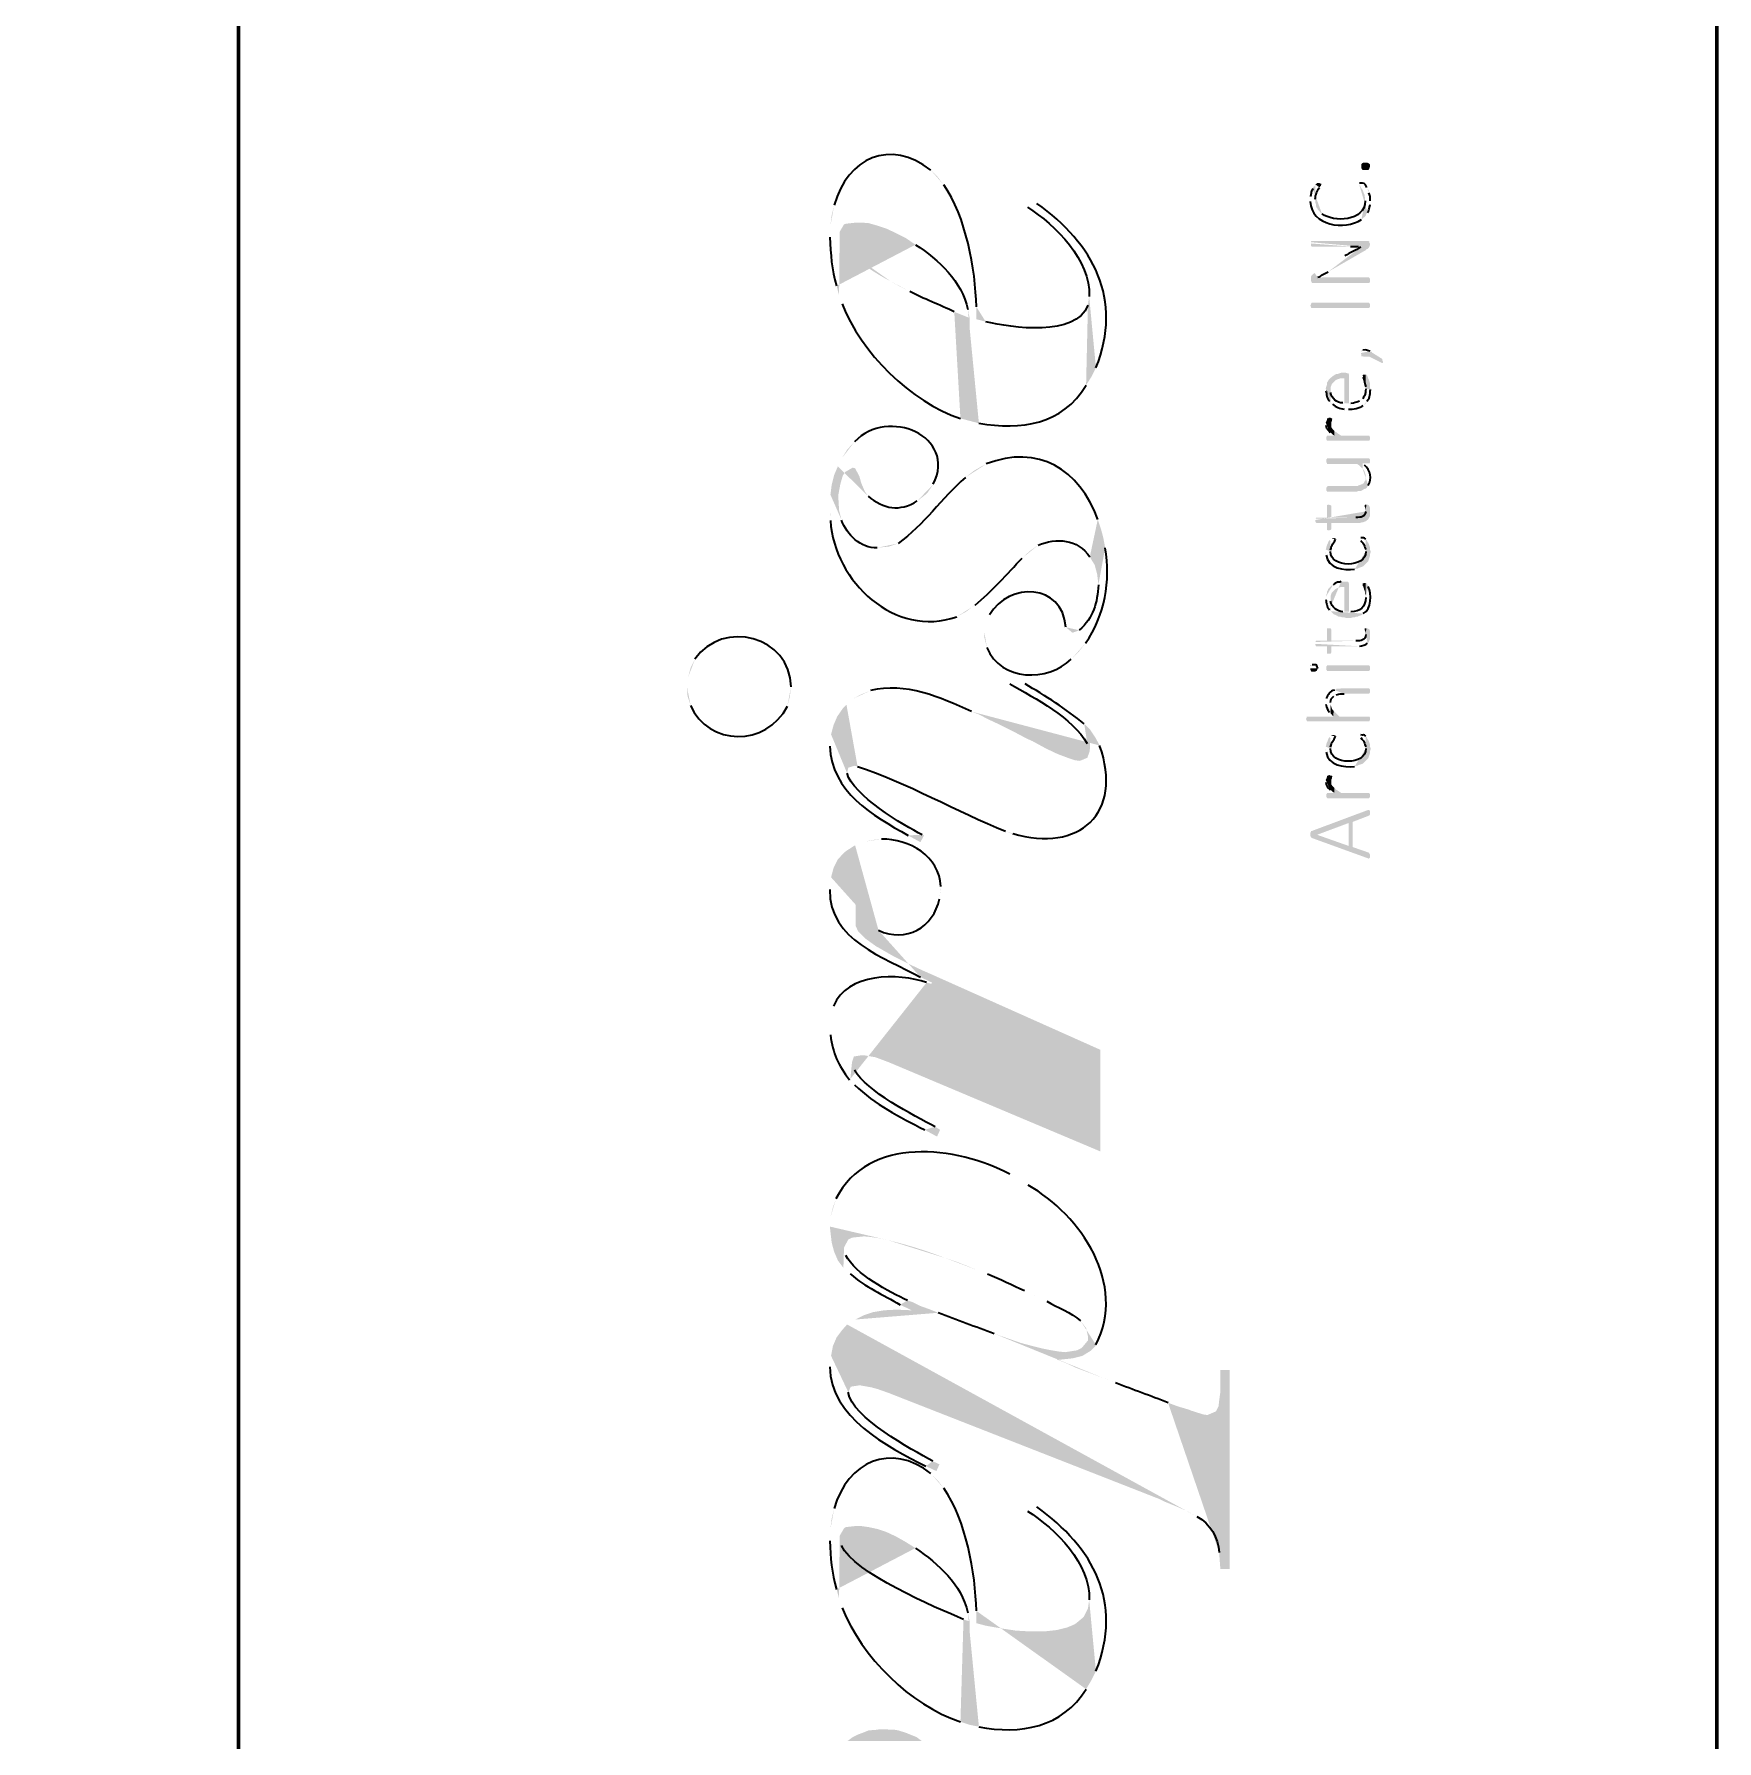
# Model space of a CAD drawing. Header units: inches. Extents: x 5 to 516, y -193 to 129.
# Drawn here: x 287.01 to 296.12, y 55.1 to 64.33 of the extents above; entities that cross this region are included whole.
import ezdxf

# ---------------------------------------------------------------- set-up
doc = ezdxf.new("R2010")
doc.units = ezdxf.units.IN
doc.header["$MEASUREMENT"] = 0
doc.layers.add('PDF2_Geometry', color=7, linetype='Continuous')
doc.layers.add('PDF2_Solid Fills', color=7, linetype='Continuous')

msp = doc.modelspace()

# ---------------------------------------------------------------- hatches: boundary and pattern name
at = {"layer": 'PDF2_Solid Fills', "transparency": 33554559}
for points in [[(294.2186862, 63.636753), (294.2286862, 63.636753), (294.2353529, 63.6334197), (294.2420195, 63.626753), (294.2420195, 63.616753), (294.2386862, 63.606753), (294.2353529, 63.6000863), (294.2286862, 63.596753), (294.2053529, 63.596753), (294.1986862, 63.6000863), (294.1953529, 63.606753), (294.1953529, 63.6300863), (294.1986862, 63.6334197), (294.2053529, 63.636753)], [(293.9220189, 63.0100847), (293.9220189, 63.0000847), (293.9253522, 62.9900847), (293.9286855, 62.9867513), (294.2386856, 62.9867513), (294.2420189, 62.993418), (294.2420189, 63.0067513), (294.2386856, 63.013418), (294.2353522, 63.0167513), (293.9853522, 63.0167513), (293.9753522, 63.013418), (293.9553522, 63.013418), (293.9553522, 63.0167513), (293.9420189, 63.0400847), (293.9320189, 63.033418), (293.9253522, 63.0267513), (293.9220189, 63.0200847)], [(294.2353522, 62.8800798), (294.2386855, 62.8767464), (294.2420189, 62.8700798), (294.2420189, 62.8567464), (294.2386855, 62.8534131), (294.2386855, 62.8500798), (293.9253522, 62.8500798), (293.9220188, 62.8534131), (293.9220188, 62.8567464), (293.9186855, 62.8634131), (293.9220188, 62.8700798), (293.9220188, 62.8767464), (293.9253522, 62.8767464), (293.9253522, 62.8800798)], [(294.0053522, 62.1467491), (294.0053522, 62.1400824), (294.0086855, 62.1334158), (294.2386856, 62.1334158), (294.2420189, 62.1400824), (294.2420189, 62.1534158), (294.2386856, 62.1567491), (294.2386856, 62.1600824), (294.0853522, 62.1600824), (294.0753522, 62.1667491), (294.0653522, 62.1734158), (294.0586855, 62.1800824), (294.0553522, 62.1800824), (294.0486855, 62.1867491), (294.0486855, 62.1600824), (294.0086855, 62.1600824), (294.0086855, 62.1567491), (294.0053522, 62.1534158)], [(294.0320195, 62.1734147), (294.0386861, 62.166748), (294.0486861, 62.1600813), (294.0486861, 62.186748), (294.0420195, 62.1934147), (294.0386861, 62.196748), (294.0320195, 62.206748), (294.0320195, 62.2200813)], [(294.0053522, 62.0234174), (294.0053522, 62.0167507), (294.0086855, 62.010084), (294.0086855, 62.0067507), (294.1720189, 62.0067507), (294.1820189, 62.000084), (294.2020189, 61.980084), (294.2020189, 62.010084), (294.2386856, 62.010084), (294.2420189, 62.0167507), (294.2420189, 62.030084), (294.2386856, 62.0334174), (294.2386856, 62.0367507), (294.0086855, 62.0367507), (294.0086855, 62.0334174), (294.0053522, 62.030084)], [(294.0053522, 61.8700835), (294.0053522, 61.8634168), (294.0086855, 61.8600835), (294.0086855, 61.8567502), (294.1686855, 61.8567502), (294.1786855, 61.8600835), (294.1886856, 61.8600835), (294.1986856, 61.8634168), (294.2086856, 61.8700835), (294.2153522, 61.8734168), (294.2186856, 61.8734168), (294.2253522, 61.8800835), (294.2186856, 61.9367502), (294.2186856, 61.9234168), (294.2153522, 61.9134168), (294.2120189, 61.9134168), (294.2086856, 61.9034168), (294.1986856, 61.8967502), (294.1953522, 61.8967502), (294.1886856, 61.8934168), (294.1786855, 61.8900835), (294.1753522, 61.8867502), (294.0120189, 61.8867502), (294.0086855, 61.8834168), (294.0053522, 61.8767502)], [(294.212019, 61.7800838), (294.212019, 61.7767504), (294.2153523, 61.7700838), (294.2186856, 61.7600837), (294.2186856, 61.7500837), (294.222019, 61.7867504), (294.2153523, 61.7867504), (294.212019, 61.7834171)], [(294.2020194, 61.3567507), (294.2020194, 61.3467507), (294.2053527, 61.3434173), (294.208686, 61.3334173), (294.208686, 61.330084), (294.2120194, 61.3234173), (294.2153527, 61.3134173), (294.2153527, 61.3034173), (294.218686, 61.2934173), (294.218686, 61.2834173), (294.218686, 61.3634173), (294.208686, 61.3634173), (294.2053527, 61.360084), (294.2020194, 61.360084)], [(294.212019, 61.113417), (294.212019, 61.1100837), (294.2153523, 61.103417), (294.2186856, 61.093417), (294.2186856, 61.083417), (294.222019, 61.1167504), (294.212019, 61.1167504)], [(294.0053522, 60.9000856), (294.0053522, 60.8934189), (294.0086855, 60.8900856), (294.0086855, 60.8867522), (294.2386856, 60.8867522), (294.2386856, 60.8900856), (294.2420189, 60.8934189), (294.2420189, 60.9100856), (294.2386856, 60.9134189), (294.2386856, 60.9167522), (294.0086855, 60.9167522), (294.0086855, 60.9134189), (294.0053522, 60.9100856)], [(294.0286863, 60.656752), (294.035353, 60.6500853), (294.0420196, 60.6400853), (294.045353, 60.6700853), (294.0386863, 60.676752), (294.035353, 60.6834186), (294.0320196, 60.6934186), (294.0286863, 60.7034186), (294.0286863, 60.7100853)], [(293.8953524, 60.6267498), (293.8986858, 60.6200831), (293.8986858, 60.6167498), (293.9020191, 60.6134164), (294.2386858, 60.6134164), (294.2386858, 60.6167498), (294.2420191, 60.6200831), (294.2420191, 60.6334165), (294.2386858, 60.6400831), (294.0753524, 60.6400831), (294.0653524, 60.6500831), (294.0453524, 60.6700831), (294.0420191, 60.6400831), (293.8986858, 60.6400831), (293.8986858, 60.6334165)], [(294.0053522, 60.2134129), (294.0053522, 60.2067462), (294.0086855, 60.2000796), (294.0120189, 60.1967462), (294.2353522, 60.1967462), (294.2386856, 60.2000796), (294.2420189, 60.2067462), (294.2420189, 60.2200796), (294.2386856, 60.2234129), (294.2386856, 60.2267462), (294.0853522, 60.2267462), (294.0753522, 60.2334129), (294.0653522, 60.2400796), (294.0586855, 60.2434129), (294.0486855, 60.2534129), (294.0486855, 60.2267462), (294.0086855, 60.2267462), (294.0086855, 60.2234129), (294.0053522, 60.2200796)], [(294.0320195, 60.2400853), (294.0386861, 60.2334186), (294.0486861, 60.2267519), (294.0486861, 60.2534186), (294.0386861, 60.2634186), (294.0320195, 60.2734186), (294.0320195, 60.2867519)], [(293.9253529, 60.0200806), (293.9553529, 60.0000806), (294.1253529, 60.063414), (294.1253529, 59.9400806), (294.1486863, 60.0700806), (294.2353529, 60.103414), (294.2386863, 60.103414), (294.2386863, 60.1067473), (294.2420196, 60.1100806), (294.2420196, 60.1267473), (294.2386863, 60.133414), (294.2286863, 60.133414)], [(293.9186857, 60.003418), (293.9186857, 59.993418), (293.922019, 59.9900847), (293.922019, 59.9867514), (293.9253523, 59.983418), (294.2286857, 59.873418), (294.2353524, 59.8700847), (294.2386857, 59.873418), (294.242019, 59.8767514), (294.242019, 59.893418), (294.2386857, 59.8967514), (294.2386857, 59.9000847), (294.2353524, 59.903418), (294.1486857, 59.933418), (294.1486857, 60.0700847), (294.1253523, 59.9400847), (293.9553523, 60.0000847), (293.9253523, 60.0200847), (293.922019, 60.0200847), (293.922019, 60.0167514), (293.9186857, 60.0100847)]]:
    msp.add_hatch(color=256, dxfattribs=at).paths.add_polyline_path(points)
at = {"layer": 'PDF2_Solid Fills', "true_color": 0x8d8d8d, "transparency": 33554559}
h = msp.add_hatch(color=252, dxfattribs=at)
h.paths.add_polyline_path([(291.3186853, 63.2367489), (291.3186853, 63.2334156)], flags=0)
h.paths.add_polyline_path([(291.355352, 62.9700822), (291.3686853, 62.9200822), (291.3720186, 63.2534156), (291.3720186, 63.2634156), (291.395352, 63.3034156), (291.405352, 63.3067489), (291.465352, 63.3134156), (291.4820186, 63.3134156), (291.5286853, 63.3100822), (291.575352, 63.2967489), (291.625352, 63.2800822), (291.675352, 63.2567489), (291.7286853, 63.2300822), (291.7820187, 63.1934156)], flags=0)
h.paths.add_polyline_path([(292.065352, 62.8434155), (292.075352, 62.7967489), (292.075352, 62.2400821), (292.125352, 62.2267488)], flags=0)
h.paths.add_polyline_path([(292.705352, 62.4334155), (292.7353521, 62.4800822), (292.7220187, 62.9134155), (292.715352, 62.8667489)], flags=0)
h.paths.add_polyline_path([(292.1620187, 62.7767489), (292.1120187, 62.7900822), (292.1120187, 62.8567489)], flags=0)
h.paths.add_polyline_path([(291.935352, 63.5167489), (291.9020187, 63.5600823), (291.865352, 63.5967489)], flags=0)
h.paths.add_polyline_path([(291.3420186, 63.4067489), (291.3286853, 63.3534156), (291.3220186, 63.2967489)], flags=0)
at = {"layer": 'PDF2_Solid Fills', "transparency": 33554559}
h = msp.add_hatch(color=256, dxfattribs=at)
h.paths.add_polyline_path([(293.9186857, 63.4334178), (293.9186857, 63.4267511)], flags=0)
h.paths.add_polyline_path([(294.1953524, 63.3300844), (294.202019, 63.3334178), (294.202019, 63.3367511), (294.212019, 63.3434178), (294.2186857, 63.3500844), (294.2153524, 63.4334178), (294.2153524, 63.4300844)], flags=0)
h.paths.add_polyline_path([(293.982019, 63.3600844), (293.9786857, 63.3600844), (293.972019, 63.3700844), (293.9586857, 63.3834178), (293.9553523, 63.3934178), (293.952019, 63.3934178), (293.9486857, 63.4034178), (293.9486857, 63.4134178), (293.9453523, 63.4234178), (293.9453523, 63.5167511), (293.9386857, 63.5067511), (293.9353523, 63.5067511), (293.932019, 63.4967511)], flags=0)
h.paths.add_polyline_path([(293.9186857, 63.4534178), (293.9186857, 63.4434178)], flags=0)
h = msp.add_hatch(color=256, dxfattribs=at)
h.paths.add_polyline_path([(293.9453529, 63.5167511), (293.9453529, 63.4334178), (293.9453529, 63.4400844)], flags=0)
h.paths.add_polyline_path([(293.9686863, 63.5034178), (293.9720196, 63.5100844), (293.9753529, 63.5100844), (293.9786863, 63.5200844), (293.9786863, 63.5234178), (293.9753529, 63.5234178), (293.9686863, 63.5267511), (293.9553529, 63.5267511), (293.9520196, 63.5234178), (293.9453529, 63.5200844)], flags=0)
h = msp.add_hatch(color=256, dxfattribs=at)
h.paths.add_polyline_path([(294.1820193, 63.5234175), (294.1820193, 63.5200842), (294.188686, 63.5134175), (294.188686, 63.5100842), (294.1920193, 63.5034175), (294.198686, 63.4934175), (294.2020193, 63.4900842), (294.208686, 63.4700842), (294.2120193, 63.4634175), (294.2120193, 63.4567508), (294.2153527, 63.4467508), (294.2153527, 63.4334175), (294.218686, 63.3500841), (294.2220193, 63.3600841), (294.228686, 63.3667508)], flags=0)
h.paths.add_polyline_path([(294.2420193, 63.4100842), (294.2420193, 63.4300842)], flags=0)
h.paths.add_polyline_path([(294.2353527, 63.4734175), (294.2353527, 63.4834175), (294.2320193, 63.4934175), (294.228686, 63.4934175), (294.2253527, 63.5034175)], flags=0)
h.paths.add_polyline_path([(294.1853527, 63.5267508), (294.1820193, 63.5234175)], flags=0)
at = {"layer": 'PDF2_Solid Fills', "true_color": 0x8d8d8d, "transparency": 33554559}
h = msp.add_hatch(color=252, dxfattribs=at)
h.paths.add_polyline_path([(292.3620195, 63.410082), (292.3886862, 63.3967486)], flags=0)
h.paths.add_polyline_path([(292.7220195, 62.9134153), (292.7353528, 62.4800819), (292.7586862, 62.5267486)], flags=0)
h.paths.add_polyline_path([(292.4386862, 63.4167486), (292.3920195, 63.450082)], flags=0)
h = msp.add_hatch(color=252, dxfattribs=at)
h.paths.add_polyline_path([(291.3686858, 62.9200849), (291.3853525, 62.8734183)], flags=0)
h.paths.add_polyline_path([(292.0253525, 62.2534182), (292.0753525, 62.2400849), (292.0753525, 62.7967516), (291.9920192, 62.8300849)], flags=0)
h.paths.add_polyline_path([(291.7520192, 62.9400849), (291.6986858, 62.9667516), (291.6453525, 62.9967516)], flags=0)
h.paths.add_polyline_path([(291.4086858, 63.1634183, 0.071001859), (291.6453525, 62.9967516)], flags=0)
h.paths.add_polyline_path([(291.4086858, 63.1634183), (291.3820191, 63.2067516), (291.3720191, 63.2534183)], flags=0)
at = {"layer": 'PDF2_Solid Fills', "transparency": 33554559}
h = msp.add_hatch(color=256, dxfattribs=at)
h.paths.add_polyline_path([(293.9220189, 63.2000803), (293.9220189, 63.186747), (293.9253522, 63.1834137), (294.1353522, 63.1834137)], flags=0)
h.paths.add_polyline_path([(294.1786855, 63.1834137), (294.1986856, 63.1834137), (294.2120189, 63.1600803), (294.2186856, 63.1634137), (294.2253522, 63.1700803), (294.2286856, 63.1700803), (294.2353522, 63.176747), (294.2386856, 63.1834137), (294.2420189, 63.1934137), (294.2420189, 63.2000803), (294.2386856, 63.2034137), (294.2386856, 63.2100803), (294.2320189, 63.2134137), (293.9253522, 63.2134137), (293.9220189, 63.2100803), (293.9220189, 63.206747)], flags=0)
h = msp.add_hatch(color=256, dxfattribs=at)
h.paths.add_polyline_path([(293.9420189, 63.0400868), (293.9553522, 63.0167535), (293.9586856, 63.0167535)], flags=0)
h.paths.add_polyline_path([(294.0153522, 63.0467535), (294.2120189, 63.1600868), (294.1986856, 63.1834202), (294.1920189, 63.1800868)], flags=0)
h.paths.add_polyline_path([(294.1053522, 63.1334202), (294.0953522, 63.1267535)], flags=0)
h = msp.add_hatch(color=256, dxfattribs=at)
h.paths.add_polyline_path([(294.1920189, 62.6067508), (294.1953523, 62.5967508), (294.1953523, 62.5900841), (294.2020189, 62.5900841), (294.2086856, 62.5867508), (294.2386856, 62.5867508), (294.3053523, 62.5534174), (294.3086856, 62.5534174), (294.3120189, 62.5567508), (294.3120189, 62.5600841), (294.3086856, 62.5667508), (294.3086856, 62.5734174), (294.3053523, 62.5767508), (294.2520189, 62.6100841), (294.2520189, 62.6134174), (294.2420189, 62.6167508)], flags=0)
h.paths.add_polyline_path([(294.2020189, 62.6234174), (294.1953523, 62.6200841), (294.1953523, 62.6134174)], flags=0)
h = msp.add_hatch(color=256, dxfattribs=at)
h.paths.add_polyline_path([(294.002019, 62.4067521), (294.002019, 62.4034188)], flags=0)
h.paths.add_polyline_path([(294.022019, 62.3467521), (294.0286857, 62.3367521), (294.0286857, 62.4234188), (294.032019, 62.4300854), (294.0353523, 62.4400854), (294.042019, 62.4467521), (294.0486857, 62.4534188), (294.0553523, 62.4600854), (294.062019, 62.4634188), (294.072019, 62.4667521), (294.082019, 62.4700854), (294.102019, 62.4700854), (294.102019, 62.3334188), (294.1053523, 62.5000854), (294.0853523, 62.5000854), (294.0753523, 62.4967521), (294.0653523, 62.4934188), (294.0586857, 62.4934188), (294.052019, 62.4900854), (294.042019, 62.4834188), (294.0353523, 62.4767521), (294.0286857, 62.4734188), (294.022019, 62.4667521), (294.0153523, 62.4567521), (294.012019, 62.4500854), (294.0086857, 62.4467521), (294.0086857, 62.4367521), (294.002019, 62.4167521)], flags=0)
h = msp.add_hatch(color=256, dxfattribs=at)
h.paths.add_polyline_path([(294.0286863, 62.3367515), (294.035353, 62.3300849), (294.0386863, 62.3300849)], flags=0)
h.paths.add_polyline_path([(294.1020196, 62.3034182), (294.125353, 62.3034182)], flags=0)
h.paths.add_polyline_path([(294.205353, 62.3234182), (294.2120196, 62.3300849), (294.215353, 62.3300849), (294.2220196, 62.3400849), (294.225353, 62.3467515)], flags=0)
h.paths.add_polyline_path([(294.245353, 62.4100849), (294.2420196, 62.4200849), (294.2420196, 62.4434182), (294.235353, 62.4634182), (294.2320196, 62.4700849), (294.2286863, 62.4800849), (294.225353, 62.4867516), (294.2220196, 62.4900849), (294.2186863, 62.4900849), (294.2186863, 62.4134182)], flags=0)
h.paths.add_polyline_path([(294.2020196, 62.3600849), (294.1920196, 62.3534182), (294.1920196, 62.3500849), (294.185353, 62.3467515)], flags=0)
h.paths.add_polyline_path([(294.1386863, 62.3334182), (294.1286863, 62.3334182), (294.1286863, 62.4867516), (294.125353, 62.4967516), (294.1220196, 62.4967516), (294.1120196, 62.5000849), (294.105353, 62.5000849), (294.1020196, 62.3334182), (294.095353, 62.3367515)], flags=0)
h.paths.add_polyline_path([(294.0286863, 62.3934182), (294.0286863, 62.4034182)], flags=0)
h = msp.add_hatch(color=256, dxfattribs=at)
h.paths.add_polyline_path([(294.2020194, 62.4867488), (294.2020194, 62.4767488)], flags=0)
h.paths.add_polyline_path([(294.218686, 62.4234155), (294.218686, 62.4134155), (294.218686, 62.4900822), (294.2053527, 62.4900822), (294.2020194, 62.4867488)], flags=0)
h = msp.add_hatch(color=256, dxfattribs=at)
h.paths.add_polyline_path([(294.002019, 62.223416), (294.002019, 62.2167494)], flags=0)
h.paths.add_polyline_path([(294.0253523, 62.1767494), (294.032019, 62.173416), (294.032019, 62.2300827), (294.0353523, 62.2400827), (294.0353523, 62.2467494), (294.0386857, 62.2500827), (294.0353523, 62.253416), (294.0286857, 62.2567494), (294.0186857, 62.2567494), (294.0153523, 62.253416), (294.0086857, 62.253416), (294.0086857, 62.2467494), (294.0053523, 62.2367494), (294.002019, 62.2300827)], flags=0)
at = {"layer": 'PDF2_Solid Fills', "true_color": 0x8d8d8d, "transparency": 33554559}
h = msp.add_hatch(color=252, dxfattribs=at)
h.paths.add_polyline_path([(291.3620194, 61.9934152), (291.3653527, 61.8134152), (291.3653527, 61.8434152), (291.3753527, 61.8967485), (291.3886861, 61.9434152), (291.4020194, 61.9634152), (291.4420194, 61.9867485), (291.4553527, 61.9834152), (291.4786861, 61.9400819), (291.4886861, 61.9034152), (291.5086861, 61.8567485), (291.5253528, 61.8334152)], flags=0)
h.paths.add_polyline_path([(291.7920194, 61.8067485), (291.8353528, 61.8400819), (291.8486861, 61.8534152), (291.8786861, 61.8967485)], flags=0)
h.paths.add_polyline_path([(291.4520194, 62.1267485), (291.4120194, 62.0834152), (291.3853527, 62.0400819)], flags=0)
h = msp.add_hatch(color=252, dxfattribs=at)
h.paths.add_polyline_path([(291.3186853, 61.7834136), (291.3186853, 61.7567469), (291.3220186, 61.7000802)], flags=0)
h.paths.add_polyline_path([(292.005352, 61.1800802), (292.055352, 61.2067468), (292.1020187, 61.2434135), (292.105352, 61.2434135)], flags=0)
h.paths.add_polyline_path([(292.3586853, 61.4967469), (292.4020187, 61.5367469), (292.4453521, 61.5667469)], flags=0)
h.paths.add_polyline_path([(292.7253521, 61.5034135), (292.7520187, 61.4600802), (292.7653521, 61.4100802), (292.7720187, 61.3534135), (292.7853521, 61.6567469), (292.7686854, 61.7067469)], flags=0)
h.paths.add_polyline_path([(292.165352, 62.0067469), (292.145352, 61.9967469), (292.0986853, 61.9700802), (292.0520187, 61.9334136)], flags=0)
h.paths.add_polyline_path([(291.6886853, 61.5767469), (291.6386853, 61.5600802), (291.575352, 61.5534135)], flags=0)
h.paths.add_polyline_path([(291.3820186, 61.7034136), (291.3686853, 61.7567469), (291.365352, 61.8134136), (291.3620186, 61.9934136), (291.3420186, 61.9467469), (291.3286853, 61.8934136), (291.3220186, 61.8400802)], flags=0)
at = {"layer": 'PDF2_Solid Fills', "transparency": 33554559}
h = msp.add_hatch(color=256, dxfattribs=at)
h.paths.add_polyline_path([(294.2020194, 61.9800824), (294.208686, 61.9734157), (294.2120194, 61.9667491), (294.2153527, 61.9567491), (294.218686, 61.9467491), (294.218686, 61.9367491), (294.2253527, 61.8800824), (294.2320194, 61.8900824)], flags=0)
h.paths.add_polyline_path([(294.2120194, 62.0000824), (294.2020194, 62.0100824)], flags=0)
h = msp.add_hatch(color=256, dxfattribs=at)
h.paths.add_polyline_path([(293.9453529, 61.7034168), (293.9453529, 61.6967501), (293.9486863, 61.6900835), (293.9520196, 61.6867501), (294.0086863, 61.6867501), (294.0086863, 61.6500835), (294.0153529, 61.6467501), (294.0186863, 61.6467501), (294.0286863, 61.6500835), (294.0320196, 61.6534168), (294.0320196, 61.6867501), (294.185353, 61.6867501), (294.195353, 61.6900835), (294.2020196, 61.6900835), (294.2086863, 61.6934168), (294.2186863, 61.6967501), (294.225353, 61.7034168), (294.2286863, 61.7034168), (294.235353, 61.7134168), (294.2386863, 61.7200835), (294.2420196, 61.7267501), (294.2420196, 61.7700835), (294.2386863, 61.7767501), (294.235353, 61.7834168), (294.2286863, 61.7867501), (294.2220196, 61.7867501), (294.2186863, 61.7500835)], flags=0)
h.paths.add_polyline_path([(294.165353, 61.7167501), (294.0320196, 61.7167501), (294.0320196, 61.7800835), (294.0286863, 61.7834168), (294.0186863, 61.7867501), (294.0153529, 61.7867501), (294.0086863, 61.7834168), (294.0086863, 61.7167501), (293.9486863, 61.7167501), (293.9486863, 61.7134168), (293.9453529, 61.7100835)], flags=0)
at = {"layer": 'PDF2_Solid Fills', "true_color": 0x8d8d8d, "transparency": 33554559}
h = msp.add_hatch(color=252, dxfattribs=at)
h.paths.add_polyline_path([(292.1553527, 61.0934178), (292.1553527, 61.0667512), (292.1686861, 61.0134178)], flags=0)
h.paths.add_polyline_path([(292.6253528, 60.9500845), (292.6653528, 60.9900845), (292.7020194, 61.0367512)], flags=0)
h.paths.add_polyline_path([(292.8086861, 61.5534179), (292.7986861, 61.6067512), (292.7853528, 61.6567512), (292.7720194, 61.3534179)], flags=0)
h.paths.add_polyline_path([(292.6686861, 61.1067512), (292.6320194, 61.0934178), (292.5953528, 61.1234178)], flags=0)
h.paths.add_polyline_path([(292.1820194, 61.1900845), (292.1620194, 61.1434178)], flags=0)
at = {"layer": 'PDF2_Solid Fills', "transparency": 33554559}
h = msp.add_hatch(color=256, dxfattribs=at)
h.paths.add_polyline_path([(294.0253522, 61.6000843), (294.0286856, 61.5334176), (294.0286856, 61.5400843)], flags=0)
h.paths.add_polyline_path([(294.0553522, 61.6000843), (294.0553522, 61.6034176), (294.0453522, 61.6067509), (294.0386856, 61.6067509), (294.0353522, 61.6034176), (294.0320189, 61.6034176)], flags=0)
h = msp.add_hatch(color=256, dxfattribs=at)
h.paths.add_polyline_path([(294.1886857, 61.6000843), (294.1920191, 61.5934176)], flags=0)
h.paths.add_polyline_path([(294.2186857, 61.5434176), (294.2186857, 61.5334176), (294.2186857, 61.6000843)], flags=0)
h.paths.add_polyline_path([(294.1920191, 61.6067509), (294.1886857, 61.6034176)], flags=0)
h = msp.add_hatch(color=256, dxfattribs=at)
h.paths.add_polyline_path([(294.002019, 61.5334135), (294.002019, 61.5234135), (294.0053523, 61.5134135)], flags=0)
h.paths.add_polyline_path([(294.1586857, 61.4367469), (294.1686857, 61.4400802), (294.1753524, 61.4400802), (294.1786857, 61.4434135), (294.1886857, 61.4467469), (294.1986857, 61.4500802), (294.2053524, 61.4534135), (294.232019, 61.4800802), (294.2353524, 61.4900802), (294.2386857, 61.5000802), (294.242019, 61.5100802), (294.242019, 61.5200802), (294.2453524, 61.5300802), (294.2453524, 61.5334135), (294.242019, 61.5434135), (294.242019, 61.5534135), (294.2353524, 61.5734135), (294.232019, 61.5800802), (294.2253524, 61.5900802), (294.2253524, 61.5934135), (294.2186857, 61.6000802), (294.2186857, 61.5334135)], flags=0)
h.paths.add_polyline_path([(294.0286857, 61.5334135), (294.0253523, 61.6000802), (294.0253523, 61.5967469), (294.0186857, 61.5900802), (294.0153523, 61.5834135), (294.012019, 61.5734135), (294.0086857, 61.5667469), (294.0053523, 61.5567469), (294.0053523, 61.5534135), (294.002019, 61.5434135)], flags=0)
h = msp.add_hatch(color=256, dxfattribs=at)
h.paths.add_polyline_path([(294.002019, 61.2767471), (294.002019, 61.2734138)], flags=0)
h.paths.add_polyline_path([(294.022019, 61.2167471), (294.0286857, 61.2100805), (294.0286857, 61.2934138), (294.032019, 61.3034138), (294.0353523, 61.3100805), (294.0553523, 61.3300805), (294.062019, 61.3334138), (294.072019, 61.3367471), (294.082019, 61.3400805), (294.102019, 61.3400805), (294.102019, 61.2067471), (294.1053523, 61.3700805), (294.0853523, 61.3700805)], flags=0)
h.paths.add_polyline_path([(294.042019, 61.3534138), (294.0353523, 61.3500805), (294.0153523, 61.3300805), (294.012019, 61.3200805), (294.0086857, 61.3167471), (294.0086857, 61.3067471), (294.0053523, 61.3000805), (294.002019, 61.2867471)], flags=0)
h = msp.add_hatch(color=256, dxfattribs=at)
h.paths.add_polyline_path([(294.0286863, 61.2100832), (294.035353, 61.2034165), (294.0386863, 61.2000832), (294.045353, 61.1934165), (294.055353, 61.1900832), (294.0620196, 61.1867498), (294.0720196, 61.1800832), (294.0820196, 61.1800832), (294.0920196, 61.1767498), (294.1020196, 61.1767498), (294.1120196, 61.1734165), (294.1386863, 61.1734165), (294.1486863, 61.1767498), (294.1586863, 61.1767498), (294.165353, 61.1800832), (294.175353, 61.1800832), (294.1786863, 61.1834165), (294.1886863, 61.1867498), (294.1986863, 61.1900832), (294.205353, 61.1967498)], flags=0)
h.paths.add_polyline_path([(294.2320196, 61.3434165), (294.2286863, 61.3500832), (294.225353, 61.3600832), (294.2220196, 61.3600832), (294.2186863, 61.3634165), (294.2186863, 61.2834165)], flags=0)
h.paths.add_polyline_path([(294.1386863, 61.2067498), (294.1286863, 61.2067498), (294.1286863, 61.3567498), (294.125353, 61.3667498), (294.1220196, 61.3700832), (294.105353, 61.3700832), (294.1020196, 61.2067498), (294.095353, 61.2067498)], flags=0)
h.paths.add_polyline_path([(294.0286863, 61.2634165), (294.0286863, 61.2767498)], flags=0)
h = msp.add_hatch(color=256, dxfattribs=at)
h.paths.add_polyline_path([(293.9453529, 61.0334135), (293.9453529, 61.0267468), (293.9486863, 61.0234135), (293.9486863, 61.0200802), (294.0086863, 61.0200802), (294.0086863, 60.9800802), (294.0286863, 60.9800802), (294.0320196, 60.9867468), (294.0320196, 61.0200802), (294.185353, 61.0200802)], flags=0)
h.paths.add_polyline_path([(294.2286863, 61.0367468), (294.235353, 61.0434135), (294.2386863, 61.0534135), (294.2420196, 61.0600802), (294.2420196, 61.1000802), (294.2386863, 61.1100802), (294.235353, 61.1134135), (294.2286863, 61.1167468), (294.2220196, 61.1167468), (294.2186863, 61.0834135)], flags=0)
h.paths.add_polyline_path([(294.165353, 61.0500802), (294.0320196, 61.0500802), (294.0320196, 61.1100802), (294.0286863, 61.1167468), (294.0086863, 61.1167468), (294.0086863, 61.0500802), (293.9486863, 61.0500802), (293.9486863, 61.0467468), (293.9453529, 61.0434135)], flags=0)
at = {"layer": 'PDF2_Solid Fills', "true_color": 0x8d8d8d, "transparency": 33554559}
h = msp.add_hatch(color=252, dxfattribs=at)
h.paths.add_polyline_path([(290.545352, 60.8000829), (290.5486853, 60.7500829), (290.565352, 60.7000829)], flags=0)
h.paths.add_polyline_path([(291.0886854, 60.6967495), (291.1020187, 60.7467495), (291.1086854, 60.8000829)], flags=0)
h.paths.add_polyline_path([(290.5886853, 60.9500829), (290.565352, 60.9034162), (290.5520187, 60.8534162)], flags=0)
at = {"layer": 'PDF2_Solid Fills', "transparency": 33554559}
h = msp.add_hatch(color=256, dxfattribs=at)
h.paths.add_polyline_path([(293.9186857, 60.9000856), (293.9186857, 60.8934189), (293.922019, 60.8867522), (293.9253523, 60.8834189), (293.9453523, 60.8834189), (293.952019, 60.8867522), (293.9553523, 60.8900856), (293.9586857, 60.9000856)], flags=0)
h.paths.add_polyline_path([(293.9286857, 60.9200856), (293.922019, 60.9167522), (293.9186857, 60.9134189)], flags=0)
at = {"layer": 'PDF2_Solid Fills', "true_color": 0x8d8d8d, "transparency": 33554559}
h = msp.add_hatch(color=252, dxfattribs=at)
h.paths.add_polyline_path([(291.4086859, 60.7034167), (291.4120192, 60.3334167), (291.4186859, 60.3634167), (291.4520192, 60.3734167), (291.4686859, 60.3700834)], flags=0)
h.paths.add_polyline_path([(292.2686859, 60.0200833), (292.3020193, 60.00675), (292.308686, 60.00675)], flags=0)
h.paths.add_polyline_path([(292.778686, 60.4834167), (292.7553526, 60.52675), (292.728686, 60.56675), (292.7253527, 60.4534167), (292.7120193, 60.41675), (292.6720193, 60.4000834), (292.6453526, 60.4034167), (292.6053527, 60.41675), (292.5520193, 60.43675), (292.488686, 60.46675), (292.4153527, 60.50675), (292.3853526, 60.5200834), (292.3286859, 60.5500834), (292.2220193, 60.6034167), (292.1720193, 60.6267501), (292.1286859, 60.6500834), (292.0853526, 60.6667501)], flags=0)
h.paths.add_polyline_path([(291.5386859, 60.7800834), (291.4886859, 60.7600834), (291.4453525, 60.7367501)], flags=0)
h = msp.add_hatch(color=252, dxfattribs=at)
h.paths.add_polyline_path([(292.2886857, 60.8167522), (292.2920191, 60.8167522)], flags=0)
h.paths.add_polyline_path([(292.7120191, 60.4934189), (292.7253524, 60.4534189), (292.7286858, 60.5667522), (292.6953524, 60.6000856)], flags=0)
h.paths.add_polyline_path([(292.3753524, 60.8167522), (292.3120191, 60.8534189)], flags=0)
at = {"layer": 'PDF2_Solid Fills', "transparency": 33554559}
h = msp.add_hatch(color=256, dxfattribs=at)
h.paths.add_polyline_path([(294.002019, 60.7134129), (294.002019, 60.7067463)], flags=0)
h.paths.add_polyline_path([(294.022019, 60.6634129), (294.0286857, 60.6567463), (294.0286857, 60.7167463)], flags=0)
h.paths.add_polyline_path([(294.0453523, 60.7500796), (294.0486857, 60.7534129), (294.0586857, 60.7567463)], flags=0)
h.paths.add_polyline_path([(294.102019, 60.7634129), (294.2386857, 60.7634129), (294.2386857, 60.7667463), (294.242019, 60.7700796), (294.242019, 60.7867463), (294.2386857, 60.7900796), (294.2386857, 60.7934129), (294.0886857, 60.7934129), (294.0786857, 60.7900796), (294.0586857, 60.7900796), (294.0586857, 60.7867463), (294.0486857, 60.7834129)], flags=0)
h.paths.add_polyline_path([(294.0053523, 60.7367463), (294.002019, 60.7267463)], flags=0)
at = {"layer": 'PDF2_Solid Fills', "true_color": 0x8d8d8d, "transparency": 33554559}
h = msp.add_hatch(color=252, dxfattribs=at)
h.paths.add_polyline_path([(291.3186853, 60.4900853), (291.3186853, 60.4800853)], flags=0)
h.paths.add_polyline_path([(291.7420187, 59.9967519), (291.8086853, 59.9600852), (291.8286853, 59.9967519), (291.8186853, 60.0000852)], flags=0)
h.paths.add_polyline_path([(291.4120186, 60.3334186), (291.4086853, 60.7034186), (291.3886853, 60.6834186), (291.3586853, 60.6400853), (291.3386853, 60.5934186), (291.325352, 60.5434186)], flags=0)
at = {"layer": 'PDF2_Solid Fills', "transparency": 33554559}
h = msp.add_hatch(color=256, dxfattribs=at)
h.paths.add_polyline_path([(294.002019, 60.4667495), (294.002019, 60.4567495), (294.0053523, 60.4467495)], flags=0)
h.paths.add_polyline_path([(294.1586857, 60.3700828), (294.1686857, 60.3734162), (294.1753524, 60.3734162), (294.1786857, 60.3767495), (294.1886857, 60.3800828), (294.1986857, 60.3834162), (294.2053524, 60.3867495), (294.232019, 60.4134162), (294.242019, 60.4434162), (294.242019, 60.4534162), (294.2453524, 60.4634162), (294.2453524, 60.4667495), (294.242019, 60.4767495), (294.242019, 60.4867495), (294.2386857, 60.4967495), (294.2353524, 60.5067495), (294.232019, 60.5134162), (294.2253524, 60.5234162), (294.2253524, 60.5267495), (294.2186857, 60.5334162), (294.2186857, 60.4667495)], flags=0)
h.paths.add_polyline_path([(294.0286857, 60.4667495), (294.0253523, 60.5334162), (294.0253523, 60.5300828), (294.0186857, 60.5234162), (294.0153523, 60.5167495), (294.012019, 60.5067495), (294.0086857, 60.5000828), (294.0053523, 60.4900828), (294.0053523, 60.4867495), (294.002019, 60.4767495)], flags=0)
h = msp.add_hatch(color=256, dxfattribs=at)
h.paths.add_polyline_path([(294.0253522, 60.5334135), (294.0286856, 60.4667468), (294.0286856, 60.4734135)], flags=0)
h.paths.add_polyline_path([(294.0553522, 60.5334135), (294.0553522, 60.5367468), (294.0453522, 60.5400801), (294.0353522, 60.5400801), (294.0320189, 60.5367468)], flags=0)
h = msp.add_hatch(color=256, dxfattribs=at)
h.paths.add_polyline_path([(294.1886857, 60.5334135), (294.1920191, 60.5267468)], flags=0)
h.paths.add_polyline_path([(294.2186857, 60.4767468), (294.2186857, 60.4667468), (294.2186857, 60.5334135)], flags=0)
h.paths.add_polyline_path([(294.1920191, 60.5400801), (294.1886857, 60.5367468)], flags=0)
h = msp.add_hatch(color=256, dxfattribs=at)
h.paths.add_polyline_path([(294.002019, 60.28675), (294.002019, 60.2834167)], flags=0)
h.paths.add_polyline_path([(294.0253523, 60.2434167), (294.032019, 60.2400834), (294.032019, 60.29675), (294.0353523, 60.3034167), (294.0353523, 60.3100834), (294.0386857, 60.31675), (294.0353523, 60.3200834), (294.0286857, 60.3200834), (294.022019, 60.3234167), (294.0186857, 60.3234167), (294.0153523, 60.3200834), (294.012019, 60.3200834), (294.0086857, 60.31675), (294.0086857, 60.3134167), (294.0053523, 60.3034167), (294.002019, 60.29675)], flags=0)
at = {"layer": 'PDF2_Solid Fills', "true_color": 0x8d8d8d, "transparency": 33554559}
h = msp.add_hatch(color=252, dxfattribs=at)
h.paths.add_polyline_path([(291.3186853, 59.7134128), (291.3186853, 59.7034128)], flags=0)
h.paths.add_polyline_path([(291.8086853, 59.2300795), (291.8720187, 59.2000795), (292.7820187, 58.2867461), (292.7820187, 58.8367461), (291.8720187, 59.2434128), (291.8186853, 59.2667461), (291.7620187, 59.2934128), (291.7086853, 59.3200795), (291.6620186, 59.3434128), (291.615352, 59.3700795), (291.575352, 59.3934128), (291.5686853, 59.3967462), (291.5086853, 59.4400795), (291.4720186, 59.4767462), (291.4586853, 59.5067462), (291.455352, 59.9434129), (291.4086853, 59.9134129), (291.395352, 59.9034129), (291.3620186, 59.8667462), (291.3386853, 59.8200795), (291.325352, 59.7700795)], flags=0)
h = msp.add_hatch(color=252, dxfattribs=at)
h.paths.add_polyline_path([(291.4553523, 59.9434137), (291.4586857, 59.506747), (291.4853523, 59.536747), (291.5353523, 59.5100803), (291.582019, 59.4834136)], flags=0)
h.paths.add_polyline_path([(291.912019, 59.6534137), (291.9186857, 59.7100803), (291.9186857, 59.7200803)], flags=0)
h.paths.add_polyline_path([(291.5986857, 59.976747), (291.562019, 59.9734137), (291.5086857, 59.9634137)], flags=0)
h = msp.add_hatch(color=252, dxfattribs=at)
h.paths.add_polyline_path([(291.3186853, 58.9634162), (291.3220186, 58.9167495)], flags=0)
h.paths.add_polyline_path([(291.425352, 58.6734162), (291.4286853, 58.6700828), (291.4386853, 58.7700828), (291.4486853, 58.8000828), (291.4886853, 58.8067495), (291.505352, 58.8067495), (291.5620186, 58.7967495), (291.5820186, 58.7900828), (291.635352, 58.7700828), (292.7820187, 58.2867495), (291.8720187, 59.2000829), (291.8686853, 59.1934162), (291.8420187, 59.2000829)], flags=0)
h.paths.add_polyline_path([(291.3386853, 59.0734162), (291.325352, 59.0234162)], flags=0)
h = msp.add_hatch(color=252, dxfattribs=at)
h.paths.add_polyline_path([(291.4286859, 58.6700846), (291.4520192, 58.6467513)], flags=0)
h.paths.add_polyline_path([(291.8320193, 58.4034179), (291.8986859, 58.3667512), (291.9153526, 58.4034179), (291.8886859, 58.4200846)], flags=0)
h.paths.add_polyline_path([(291.4520192, 58.7267513), (291.4386859, 58.7700846)], flags=0)
h = msp.add_hatch(color=252, dxfattribs=at)
h.paths.add_polyline_path([(291.3186853, 57.8800828), (291.3220186, 57.8500828), (291.3286853, 57.7934161), (291.3420186, 57.7434161), (291.3620186, 57.6967494), (291.3920186, 57.6567494), (291.395352, 57.7634161), (291.395352, 57.7667494), (291.4186853, 57.8100828), (291.4386853, 57.8200828), (291.5020186, 57.8267494), (291.505352, 57.8267494), (291.5420186, 57.8234161), (291.585352, 57.8167494), (291.6320186, 57.8067494)], flags=0)
h.paths.add_polyline_path([(291.9420187, 57.7100827, 0.03325873), (291.6320186, 57.8067494)], flags=0)
h.paths.add_polyline_path([(291.9420187, 57.7100827), (292.0020187, 57.6900827), (292.0620187, 57.6667494), (292.1186854, 57.6434161), (292.1720187, 57.6234161)], flags=0)
h.paths.add_polyline_path([(292.3720186, 57.5334161), (292.435352, 57.5034161), (292.4920188, 57.4767494)], flags=0)
h.paths.add_polyline_path([(292.6753521, 57.3700827), (292.705352, 57.3300827), (292.715352, 57.2867494), (292.7286853, 57.2067494), (292.7586854, 57.2367494), (292.7586854, 57.2400827)], flags=0)
h.paths.add_polyline_path([(292.3920187, 58.1034161), (292.2920187, 58.1634161)], flags=0)
h.paths.add_polyline_path([(291.3520186, 58.0300828), (291.335352, 57.9834161), (291.3220186, 57.9300828)], flags=0)
h = msp.add_hatch(color=252, dxfattribs=at)
h.paths.add_polyline_path([(291.392019, 57.6567483), (291.4286857, 57.623415)], flags=0)
h.paths.add_polyline_path([(291.6986857, 57.4567483), (291.7620191, 57.4267483), (291.7686857, 57.4700816), (291.7386857, 57.4800816)], flags=0)
h.paths.add_polyline_path([(291.4053524, 57.723415), (291.3953524, 57.763415)], flags=0)
h = msp.add_hatch(color=252, dxfattribs=at)
h.paths.add_polyline_path([(291.4120191, 57.3500839), (291.4186857, 56.9834172), (291.4320191, 57.0134172), (291.4753524, 57.0200839), (291.4853524, 57.0200839), (291.5420191, 57.0100839), (291.5786857, 57.0000839), (291.6353524, 56.9800839), (293.0986859, 56.4067505), (293.1253525, 56.3934173), (293.1986859, 56.3634172), (293.258686, 56.3367505), (293.3053527, 56.3100839)], flags=0)
h.paths.add_polyline_path([(293.4253527, 56.1167505), (293.4286858, 56.0700838), (293.4320193, 56.0267505), (293.4820191, 56.0267505), (293.4820191, 57.1034173), (293.4320193, 57.1034173), (293.4320193, 56.9867506), (293.4253527, 56.9367506), (293.4220192, 56.9067506), (293.4086858, 56.8800839), (293.3620191, 56.8600839), (293.3386859, 56.8634172), (293.2753526, 56.8834172), (293.258686, 56.8900839), (293.2020193, 56.9067506), (293.1486859, 56.9267506)], flags=0)
h.paths.add_polyline_path([(292.8653525, 57.0334172), (292.8086858, 57.0567506), (292.6486858, 57.1167506), (292.5986859, 57.1400839), (292.5486858, 57.1600839), (292.5186858, 57.2100839), (292.4686858, 57.2200839), (292.4153524, 57.2334173), (292.3520191, 57.2500839), (292.2853525, 57.2734173), (292.2086858, 57.3000839)], flags=0)
h.paths.add_polyline_path([(291.9053524, 57.4134173), (291.8553524, 57.4334173), (291.8086858, 57.4500839), (291.7686858, 57.4700839), (291.7620191, 57.4267506), (291.6853524, 57.4300839), (291.6753524, 57.4300839), (291.6120191, 57.4267506), (291.5520191, 57.4167506), (291.5020191, 57.4000839), (291.4553524, 57.3767506)], flags=0)
h = msp.add_hatch(color=252, dxfattribs=at)
h.paths.add_polyline_path([(291.3186853, 57.1234163), (291.3186853, 57.120083)], flags=0)
h.paths.add_polyline_path([(291.8386853, 56.5834163), (291.895352, 56.5567496), (291.9120187, 56.5934163), (291.875352, 56.6100829)], flags=0)
h.paths.add_polyline_path([(291.4186853, 56.9834163), (291.4120186, 57.350083), (291.385352, 57.320083), (291.355352, 57.280083), (291.335352, 57.2334163), (291.325352, 57.180083)], flags=0)
for points in [[(292.5186857, 57.2100828), (292.5486857, 57.1600828), (292.5686857, 57.1600828), (292.6320191, 57.1667495), (292.6853524, 57.1800828), (292.7286857, 57.2067495), (292.7153524, 57.2867495), (292.7153524, 57.2634162), (292.6820191, 57.2234162), (292.6553524, 57.2100828), (292.5920191, 57.2000828), (292.5586857, 57.2034162)], [(291.6686861, 55.156748), (291.5920194, 55.1600813), (291.5720194, 55.156748), (291.528686, 55.1534148), (291.4953527, 55.1400816), (291.4686857, 55.1300821), (291.4420193, 55.1167492), (291.415352, 55.0967497), (291.8153521, 55.0967497), (291.788686, 55.1167492), (291.7553524, 55.1300821), (291.7320194, 55.1400816), (291.688686, 55.1534148)]]:
    msp.add_hatch(color=252, dxfattribs=at).paths.add_polyline_path(points)
h = msp.add_hatch(color=252, dxfattribs=at)
h.paths.add_polyline_path([(291.3186853, 56.1834172), (291.3186853, 56.1800838)], flags=0)
h.paths.add_polyline_path([(291.355352, 55.9167505), (291.3686853, 55.8667505), (291.3720186, 56.1967505), (291.3720186, 56.2067505), (291.395352, 56.2467505), (291.405352, 56.2534172), (291.465352, 56.2600839), (291.4820186, 56.2600839), (291.5286853, 56.2534172), (291.575352, 56.2434172), (291.625352, 56.2267505), (291.675352, 56.2034172), (291.7286853, 56.1734172), (291.7820187, 56.1400838)], flags=0)
h.paths.add_polyline_path([(292.065352, 55.7900838), (292.075352, 55.7434171), (292.075352, 55.1834171), (292.125352, 55.1734171)], flags=0)
h.paths.add_polyline_path([(292.705352, 55.3767504), (292.7353521, 55.4267505), (292.7220187, 55.8600838), (292.715352, 55.8134171), (292.6920187, 55.7667505), (292.6520187, 55.7334171), (292.6420187, 55.7267505), (292.6020187, 55.7100838), (292.5486853, 55.6967505), (292.4886853, 55.6900838), (292.3820187, 55.6900838), (292.3253521, 55.6934171), (292.2586854, 55.7034171), (292.2186854, 55.7100838), (292.1620187, 55.7200838), (292.1120187, 55.7334171), (292.1120187, 55.8000838)], flags=0)
h.paths.add_polyline_path([(291.935352, 56.4634172), (291.9020187, 56.5067505), (291.865352, 56.5434172)], flags=0)
h.paths.add_polyline_path([(291.3420186, 56.3534172), (291.3286853, 56.3000839), (291.3220186, 56.2434172)], flags=0)
h = msp.add_hatch(color=252, dxfattribs=at)
h.paths.add_polyline_path([(292.3620195, 56.3567503), (292.3886862, 56.3400836)], flags=0)
h.paths.add_polyline_path([(292.7220195, 55.8600835), (292.7353528, 55.4267502), (292.7586862, 55.4734169)], flags=0)
h.paths.add_polyline_path([(292.4386862, 56.3634169), (292.3920195, 56.3934169)], flags=0)
h = msp.add_hatch(color=252, dxfattribs=at)
h.paths.add_polyline_path([(291.3686858, 55.8667498), (291.3853525, 55.8167498)], flags=0)
h.paths.add_polyline_path([(292.0253525, 55.2000831), (292.0753525, 55.1834164), (292.0753525, 55.7434165), (292.0420192, 55.7534165)], flags=0)
h.paths.add_polyline_path([(291.3820191, 56.1534165), (291.3720191, 56.1967498)], flags=0)

# ---------------------------------------------------------------- linework, layer by layer
at = {"layer": 'PDF2_Geometry', "lineweight": 60}
for points in [[(296.1186862, 5.4634085), (296.1186862, 95.4634157), (161.1186754, 95.4634157), (161.1186754, 5.4634085)], [(288.1186855, 95.4634157), (288.1186855, 5.4634085)]]:
    msp.add_lwpolyline(points, dxfattribs=at)
at = {"layer": 'PDF2_Geometry', "lineweight": 35}
for points in [[(291.865352, 63.5967489), (291.6455742, 63.7682489), (291.4146297, 63.6653601), (291.3420186, 63.4067489)], [(292.1120187, 62.8567489), (292.1060742, 63.0620267), (292.0560187, 63.3466934), (291.935352, 63.5167489)], [(293.932019, 63.4967511), (293.9189079, 63.4697511), (293.9255746, 63.4787511), (293.9186857, 63.4534178)], [(293.9453529, 63.4400844), (293.9461307, 63.4633067), (293.9550752, 63.4846955), (293.9686863, 63.5034178)], [(294.2253527, 63.5034175), (294.2102971, 63.5294175), (294.2145193, 63.5273064), (294.1853527, 63.5267508)], [(294.2420193, 63.4300842), (294.2413527, 63.4616953), (294.2459082, 63.4453619), (294.2353527, 63.4734175)], [(292.3886862, 63.3967486), (292.5402973, 63.2983598), (292.7310195, 63.1097486), (292.7220195, 62.9134153)], [(292.7586862, 62.5267486), (292.9075195, 62.8986931), (292.7459084, 63.1978597), (292.4386862, 63.4167486)], [(293.9186857, 63.4267511), (293.9229634, 63.2952511), (294.1054635, 63.2693066), (294.1953524, 63.3300844)], [(294.2153524, 63.4300844), (294.2146857, 63.3178066), (294.0436857, 63.3135844), (293.982019, 63.3600844)], [(294.228686, 63.3667508), (294.241686, 63.3935286), (294.235186, 63.3848619), (294.2420193, 63.4100842)], [(291.3186853, 63.2334156), (291.3237964, 63.1409156), (291.3271853, 63.0598044), (291.355352, 62.9700822)], [(291.7820187, 63.1934156), (291.9085742, 63.1119711), (292.0320742, 62.9959156), (292.065352, 62.8434155)], [(294.1920189, 63.1800868), (294.1649078, 63.1633646), (294.1334078, 63.1495313), (294.1053522, 63.1334202)], [(294.1353522, 63.1834137), (294.1497967, 63.1834137), (294.1642411, 63.1834137), (294.1786855, 63.1834137)], [(293.9586856, 63.0167535), (293.9783522, 63.0251424), (293.9956856, 63.0383646), (294.0153522, 63.0467535)], [(291.9920192, 62.8300849), (291.9159081, 62.8671405), (291.8238525, 62.9009738), (291.7520192, 62.9400849)], [(291.3853525, 62.8734183), (291.4841858, 62.612196), (291.7582414, 62.3398071), (292.0253525, 62.2534182)], [(292.715352, 62.8667489), (292.6507409, 62.6899155), (292.3021298, 62.7443044), (292.1620187, 62.7767489)], [(294.2420189, 62.6167508), (294.2169078, 62.6251396), (294.2275745, 62.6233619), (294.2020189, 62.6234174)], [(294.2020194, 62.4767488), (294.2109082, 62.4661377), (294.2139638, 62.4367488), (294.218686, 62.4234155)], [(292.125352, 62.2267488), (292.3524631, 62.1893599), (292.5776298, 62.216971), (292.705352, 62.4334155)], [(294.002019, 62.4034188), (294.0080746, 62.3850854), (294.0062968, 62.3607521), (294.022019, 62.3467521)], [(294.095353, 62.3367515), (294.0607974, 62.3376404), (294.036353, 62.3600849), (294.0286863, 62.3934182)], [(294.185353, 62.3467515), (294.1597974, 62.3372515), (294.1627974, 62.3390293), (294.1386863, 62.3334182)], [(294.2186863, 62.4134182), (294.2142419, 62.3773071), (294.2187419, 62.3884182), (294.2020196, 62.3600849)], [(294.225353, 62.3467515), (294.2467419, 62.368196), (294.2385752, 62.3925849), (294.245353, 62.4100849)], [(291.8786861, 61.8967485), (292.008575, 62.1580819), (291.6329639, 62.3155819), (291.4520194, 62.1267485)], [(294.0386863, 62.3300849), (294.0561863, 62.3134182), (294.0786863, 62.3075293), (294.1020196, 62.3034182)], [(294.125353, 62.3034182), (294.149853, 62.3019738), (294.1850752, 62.3086404), (294.205353, 62.3234182)], [(294.002019, 62.2167494), (294.0089079, 62.1873049), (294.0126857, 62.1988605), (294.0253523, 62.1767494)], [(292.7686854, 61.7067469), (292.668741, 61.9791358), (292.4450187, 62.1155247), (292.165352, 62.0067469)], [(294.2320194, 61.8900824), (294.2536305, 61.9255824), (294.2448527, 61.9737491), (294.2120194, 62.0000824)], [(292.0520187, 61.9334136), (291.9240187, 61.8215802), (291.8276298, 61.6761358), (291.6886853, 61.5767469)], [(291.5253528, 61.8334152), (291.6104083, 61.7622485), (291.6958528, 61.7469707), (291.7920194, 61.8067485)], [(291.3220186, 61.7000802), (291.3424075, 61.370358), (291.672352, 61.0613024), (292.005352, 61.1800802)], [(291.575352, 61.5534135), (291.4847964, 61.5496358), (291.4114075, 61.6236358), (291.3820186, 61.7034136)], [(294.2186863, 61.7500835), (294.2139085, 61.7156946), (294.195853, 61.7198057), (294.165353, 61.7167501)], [(292.4453521, 61.5667469), (292.5445188, 61.6102469), (292.6589632, 61.6011913), (292.7253521, 61.5034135)], [(294.2186857, 61.6000843), (294.2096302, 61.6122509), (294.2059079, 61.6047509), (294.1920191, 61.6067509)], [(292.7020194, 61.0367512), (292.8087417, 61.1897512), (292.839075, 61.3714734), (292.8086861, 61.5534179)], [(294.0053523, 61.5134135), (294.0149079, 61.4420246), (294.1002968, 61.4292469), (294.1586857, 61.4367469)], [(294.2186857, 61.5334135), (294.227019, 61.4419135), (294.020519, 61.4422469), (294.0286857, 61.5334135)], [(294.0286856, 61.5400843), (294.0342411, 61.5762509), (294.0448522, 61.5740287), (294.0553522, 61.6000843)], [(294.1920191, 61.5934176), (294.2119635, 61.5661398), (294.2052968, 61.5795843), (294.2186857, 61.5434176)], [(292.105352, 61.2434135), (292.1917965, 61.3120246), (292.2815186, 61.4158024), (292.3586853, 61.4967469)], [(292.5953528, 61.1234178), (292.5780194, 61.3621956), (292.2893527, 61.3703623), (292.1820194, 61.1900845)], [(292.7720194, 61.3534179), (292.7669639, 61.2539179), (292.7437417, 61.1755845), (292.6686861, 61.1067512)], [(294.0853523, 61.3700805), (294.0608523, 61.3609138), (294.0731857, 61.3748582), (294.042019, 61.3534138)], [(294.205353, 61.1967498), (294.2500752, 61.2212498), (294.2512974, 61.3027498), (294.2320196, 61.3434165)], [(294.002019, 61.2734138), (294.0082412, 61.2518027), (294.0049634, 61.239136), (294.022019, 61.2167471)], [(294.095353, 61.2067498), (294.0636307, 61.2070832), (294.0346863, 61.2324165), (294.0286863, 61.2634165)], [(294.2186863, 61.2834165), (294.2175752, 61.2331943), (294.187853, 61.2059165), (294.1386863, 61.2067498)], [(291.1086854, 60.8000829), (291.1074076, 61.0753051), (290.7379631, 61.1700273), (290.5886853, 60.9500829)], [(294.2186863, 61.0834135), (294.2157419, 61.0522468), (294.1920752, 61.0479691), (294.165353, 61.0500802)], [(292.1686861, 61.0134178), (292.2440194, 60.8274734), (292.4984083, 60.82864), (292.6253528, 60.9500845)], [(294.185353, 61.0200802), (294.1997419, 61.0248579), (294.2170752, 61.0255246), (294.2286863, 61.0367468)], [(293.9586857, 60.9000856), (293.9498523, 60.92503), (293.9538523, 60.9198634), (293.9286857, 60.9200856)], [(292.0853526, 60.6667501), (291.9161304, 60.744139), (291.7289081, 60.8278056), (291.5386859, 60.7800834)], [(292.2920191, 60.8167522), (292.4296302, 60.7381411), (292.6325191, 60.6339744), (292.7120191, 60.4934189)], [(292.6953524, 60.6000856), (292.598908, 60.6803078), (292.4834635, 60.7534189), (292.3753524, 60.8167522)], [(294.0486857, 60.7834129), (294.0247968, 60.779024), (294.013519, 60.757024), (294.0053523, 60.7367463)], [(290.565352, 60.7000829), (290.6585187, 60.4813606), (290.977352, 60.4715273), (291.0886854, 60.6967495)], [(294.002019, 60.7067463), (294.0099634, 60.685024), (294.0074079, 60.6815796), (294.022019, 60.6634129)], [(294.0286857, 60.7167463), (294.0265746, 60.7324129), (294.035019, 60.7405796), (294.0453523, 60.7500796)], [(294.0586857, 60.7567463), (294.0796301, 60.7624685), (294.0786857, 60.7644685), (294.102019, 60.7634129)], [(294.0286856, 60.4734135), (294.0342411, 60.5095801), (294.0448522, 60.5073579), (294.0553522, 60.5334135)], [(294.2186857, 60.5334135), (294.2096302, 60.5455801), (294.2058524, 60.5380801), (294.1920191, 60.5400801)], [(294.1920191, 60.5267468), (294.2119079, 60.499469), (294.2052968, 60.5128579), (294.2186857, 60.4767468)], [(291.3186853, 60.4800853), (291.3269631, 60.2316408), (291.5495742, 60.1050852), (291.7420187, 59.9967519)], [(292.308686, 60.00675), (292.6685748, 59.9009722), (292.9087972, 60.1151389), (292.778686, 60.4834167)], [(294.0053523, 60.4467495), (294.015019, 60.374805), (294.099019, 60.3640273), (294.1586857, 60.3700828)], [(294.2186857, 60.4667495), (294.227019, 60.3752495), (294.020519, 60.3755273), (294.0286857, 60.4667495)], [(291.8186853, 60.0000852), (291.7162409, 60.0513075), (291.4405742, 60.2156964), (291.4120186, 60.3334186)], [(291.4686859, 60.3700834), (291.7266303, 60.2869167), (292.0134081, 60.1221945), (292.2686859, 60.0200833)], [(294.002019, 60.2834167), (294.0049079, 60.2679722), (294.014019, 60.2543056), (294.0253523, 60.2434167)], [(291.9186857, 59.7200803), (291.9146302, 59.8838026), (291.7456857, 59.9791359), (291.5986857, 59.976747)], [(291.3186853, 59.7034128), (291.3137964, 59.4285795), (291.6126853, 59.3378573), (291.8086853, 59.2300795)], [(291.582019, 59.4834136), (291.7293524, 59.4130248), (291.8802413, 59.4988025), (291.912019, 59.6534137)], [(291.8420187, 59.2000829), (291.6922409, 59.2550273), (291.4070742, 59.2518051), (291.3386853, 59.0734162)], [(291.3220186, 58.9167495), (291.3369075, 58.8150273), (291.3622964, 58.7550273), (291.425352, 58.6734162)], [(291.8886859, 58.4200846), (291.7735748, 58.4793068), (291.5151304, 58.6130846), (291.4520192, 58.7267513)], [(291.4520192, 58.6467513), (291.5645748, 58.5391957), (291.694297, 58.4736957), (291.8320193, 58.4034179)], [(292.2920187, 58.1634161), (292.0069076, 58.3144717), (291.5242964, 58.3764161), (291.3520186, 58.0300828)], [(292.7586854, 57.2400827), (292.9271854, 57.5669716), (292.6796298, 57.9414161), (292.3920187, 58.1034161)], [(291.7386857, 57.4800816), (291.6424635, 57.5245816), (291.4542413, 57.6245817), (291.4053524, 57.723415)], [(291.4286857, 57.623415), (291.5096857, 57.5538594), (291.6076302, 57.5105816), (291.6986857, 57.4567483)], [(292.1720187, 57.6234161), (292.236852, 57.5991938), (292.3074076, 57.560805), (292.3720186, 57.5334161)], [(292.4920188, 57.4767494), (292.5500187, 57.4419716), (292.6251299, 57.4141383), (292.6753521, 57.3700827)], [(292.2086858, 57.3000839), (292.1075191, 57.3384728), (292.005908, 57.3714173), (291.9053524, 57.4134173)], [(291.3186853, 57.120083), (291.3185742, 56.8499163), (291.6301853, 56.6881385), (291.8386853, 56.5834163)], [(293.1486859, 56.9267506), (293.0548525, 56.9637506), (292.9594081, 56.9969172), (292.8653525, 57.0334172)], [(291.875352, 56.6100829), (291.7616853, 56.6744718), (291.438352, 56.8440274), (291.4186853, 56.9834163)], [(291.865352, 56.5434172), (291.6500742, 56.714695), (291.4135742, 56.6078061), (291.3420186, 56.3534172)], [(292.1120187, 55.8000838), (292.106352, 56.0057505), (292.0560187, 56.2928616), (291.935352, 56.4634172)], [(292.7586862, 55.4734169), (292.9076862, 55.8489169), (292.7453528, 56.1406391), (292.4386862, 56.3634169)], [(292.3886862, 56.3400836), (292.5376306, 56.2458614), (292.7329084, 56.0526391), (292.7220195, 55.8600835)], [(293.3053527, 56.3100839), (293.3774636, 56.274195), (293.4212415, 56.1960282), (293.4253527, 56.1167505)], [(291.3186853, 56.1800838), (291.3235742, 56.0851394), (291.3264631, 56.0088616), (291.355352, 55.9167505)], [(292.0420192, 55.7534165), (291.8894636, 55.8191387), (291.4477414, 56.0050276), (291.3820191, 56.1534165)], [(291.7820187, 56.1400838), (291.9087964, 56.0514727), (292.0292409, 55.9476394), (292.065352, 55.7900838)], [(291.3853525, 55.8167498), (291.4921303, 55.5500831), (291.7516858, 55.2906942), (292.0253525, 55.2000831)], [(292.125352, 55.1734171), (292.3471298, 55.127806), (292.5790188, 55.1699726), (292.705352, 55.3767504)]]:
    msp.add_open_spline(points, degree=3, dxfattribs=at)

doc.saveas('drawing.dxf')
